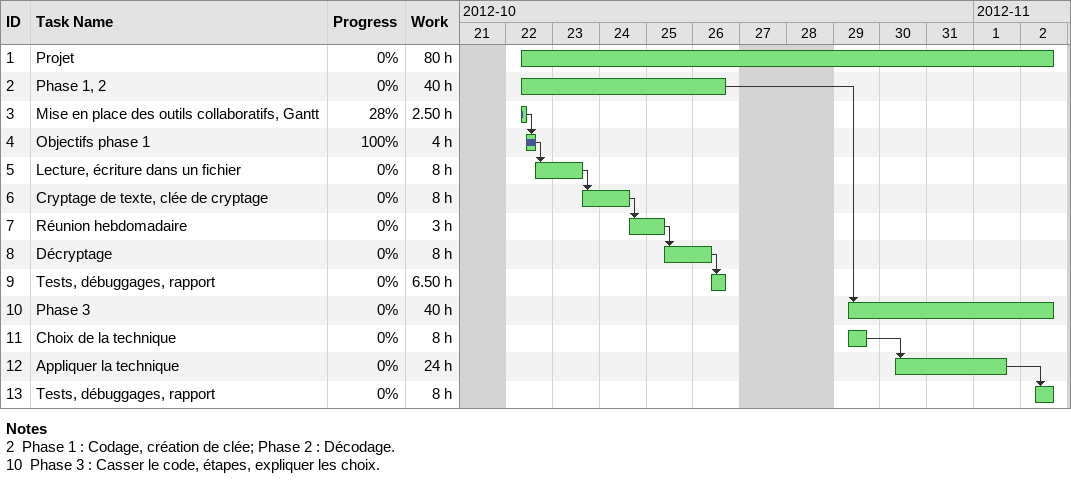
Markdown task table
| ID | Task | Start | Finish | Predecessors | % complete | Work (h) |
|---|---|---|---|---|---|---|
| 1 | Projet | 2012-10-22 | 2012-11-02 |  | 0 | 80 |
| 2 | Phase 1, 2 | 2012-10-22 | 2012-10-26 |  | 0 | 40 |
| 3 | Mise en place des outils collaboratifs, Gantt | 2012-10-22 | 2012-10-22 |  | 28 | 2.50 |
| 4 | Objectifs phase 1 | 2012-10-22 | 2012-10-22 | 3 | 100 | 4 |
| 5 | Lecture, écriture dans un fichier | 2012-10-22 | 2012-10-23 | 4 | 0 | 8 |
| 6 | Cryptage de texte, clée de cryptage | 2012-10-23 | 2012-10-24 | 5 | 0 | 8 |
| 7 | Réunion hebdomadaire | 2012-10-24 | 2012-10-25 | 6 | 0 | 3 |
| 8 | Décryptage | 2012-10-25 | 2012-10-26 | 7 | 0 | 8 |
| 9 | Tests, débuggages, rapport | 2012-10-26 | 2012-10-26 | 8 | 0 | 6.50 |
| 10 | Phase 3 | 2012-10-29 | 2012-11-02 | 2 | 0 | 40 |
| 11 | Choix de la technique | 2012-10-29 | 2012-10-29 |  | 0 | 8 |
| 12 | Appliquer la technique | 2012-10-30 | 2012-11-01 | 11 | 0 | 24 |
| 13 | Tests, débuggages, rapport | 2012-11-02 | 2012-11-02 | 12 | 0 | 8 |

Notes
- 2: Phase 1 : Codage, création de clée; Phase 2 : Décodage.
- 10: Phase 3 : Casser le code, étapes, expliquer les choix.
